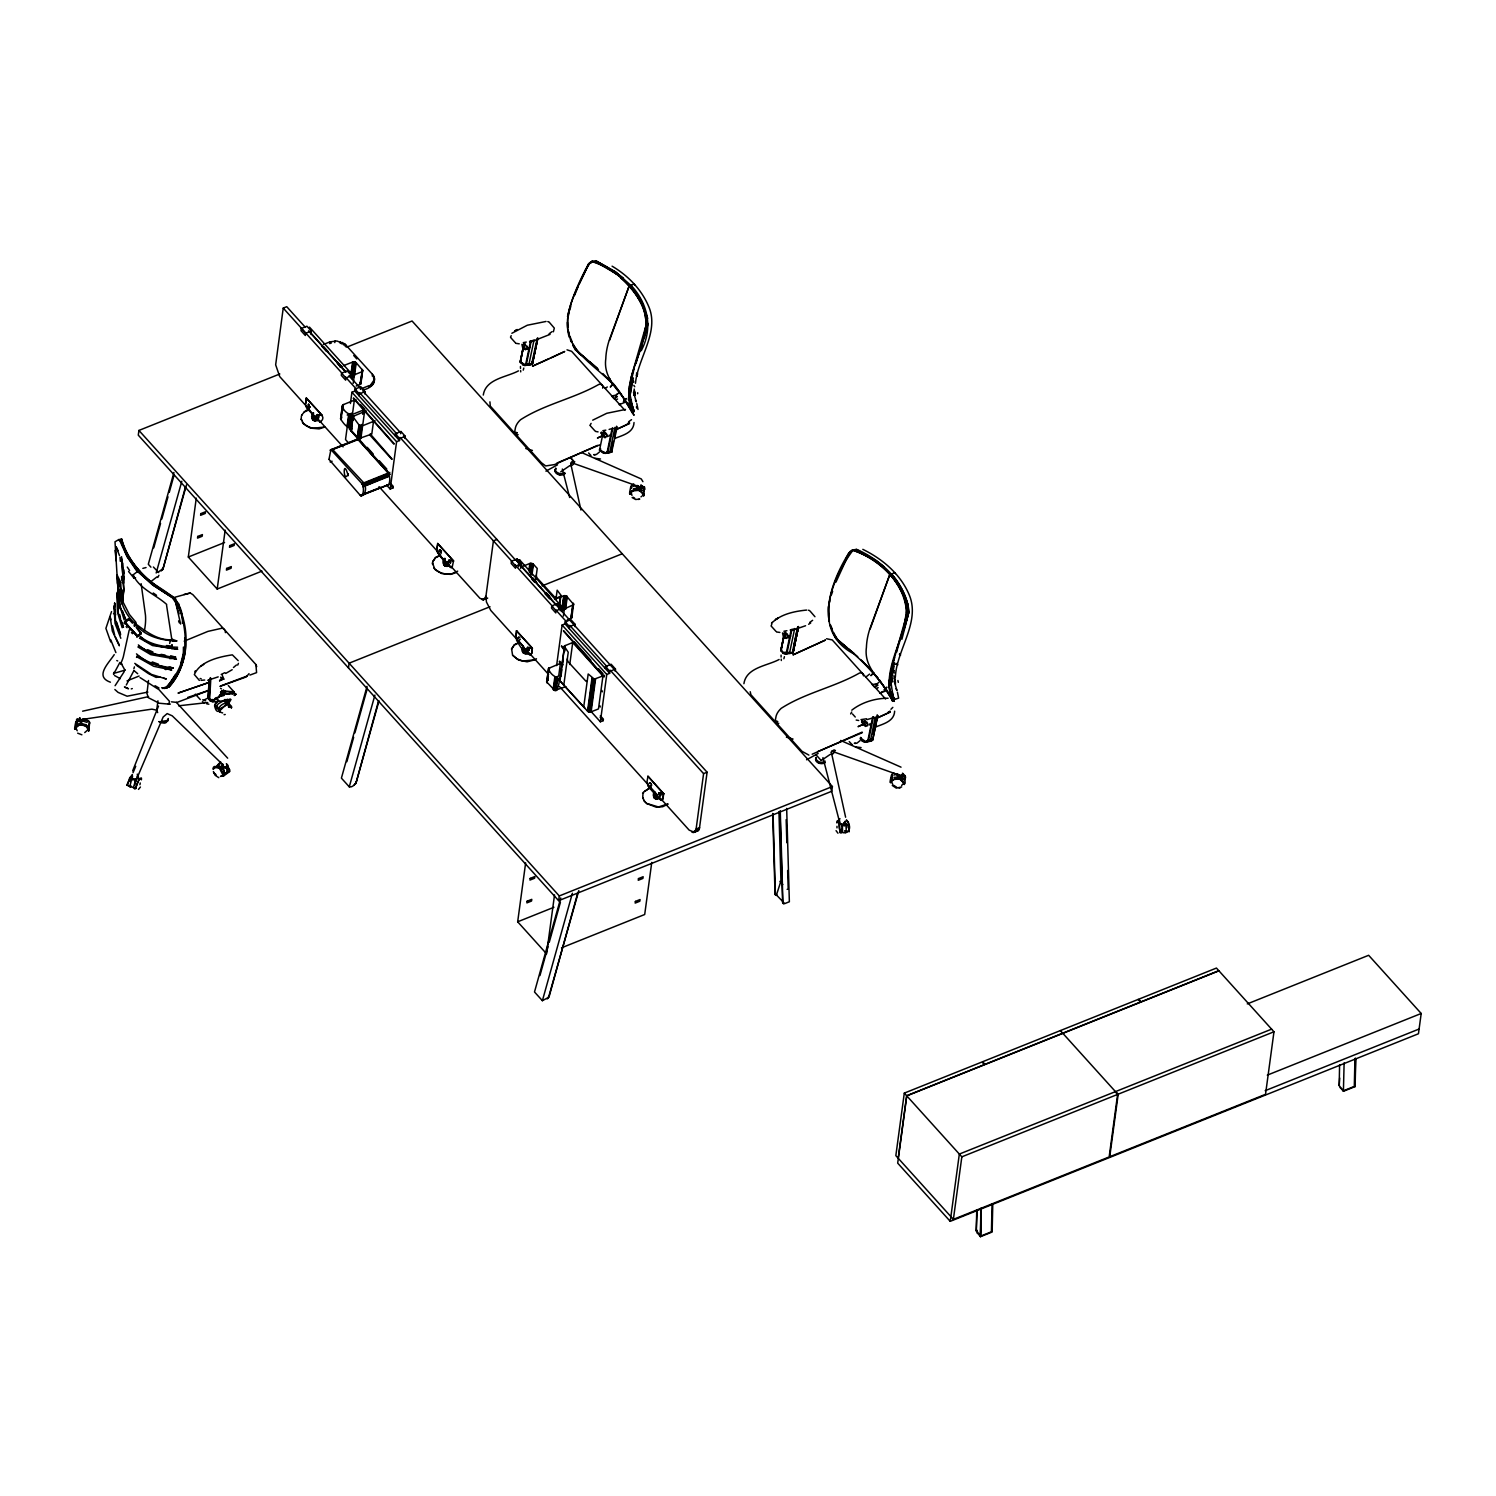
<?xml version="1.0" encoding="UTF-8"?>
<svg xmlns="http://www.w3.org/2000/svg" width="1496" height="1496" viewBox="0 0 1496 1496"><rect width="100%" height="100%" fill="white"/><g stroke="black" fill="none" stroke-linecap="round" stroke-linejoin="round"><path stroke-width="1.5" d="M520.907 361.695L521.206 360.611M638.007 409.474L636.791 403.565M115.211 606.572L114.65 603.094L115.491 620.279L120.578 634.753M171.928 644.626L171.89 648.871L172.115 645.206M792.843 650.928L792.581 651.994M183.428 647.057L183.372 653.565L180.773 663.626M122.092 594.548L122.148 589.892M118.652 594.716L118.689 591.593M637.689 393.747L637.707 392.737M898.311 682.363L897.918 680.512M840.079 830.804L839.424 823.903L837.592 820.556A7.2 1.608 84.8 0 0 837.087 821.398L836.919 822.968L837.928 821.005L841.65 824.651L844.193 824.053L844.567 821.959M130.32 781.884L132.022 778.088M890.457 680.774L890.382 677.707L890.457 680.774L888.811 681.428M123.158 574.296L123.27 569.957M630.545 287.12L630.601 285.138L615.623 271.898L595.857 260.697L591.743 261.501M976.738 1210.152L976.271 1230.553L977.131 1209.984M980.852 1208.413L980.441 1236.706L992.147 1232.012L992.783 1204.112M981.077 1208.805L980.441 1236.706L976.701 1230.684L977.187 1232.947M992.072 1203.906L991.418 1231.806L980.591 1236.145L981.245 1208.244M1355.75 1058.7L1355.114 1086.601L1343.408 1091.295L1339.182 1085.479L1339.593 1064.778M1339.238 1085.778L1339.687 1078.036M1343.408 1091.295L1344.119 1062.871M1354.946 1058.532L1354.291 1086.433L1343.464 1090.771L1340.061 1087.573M1355.432 1058.345L1355.114 1086.601L1355.339 1058.383M128.488 619.12L124.617 621.925L124.561 623.178L128.488 619.12L124.748 621.925L124.71 623.458L126.15 622.411M114.538 607.189L114.65 603.094M386.697 484.891C390.456 486.611 390.437 475.878 388.287 473.073L358.068 439.6L356.534 439.843M89.592 722.998C87.871 738.519 90.545 726.065 83.103 725.41C76.577 721.82 72.743 736.986 75.642 722.662A7.237 5.236 7.3 0 1 76.146 721.222L80.242 718.604M644.103 487.883C643.28 502.301 645.543 492.072 638.343 490.37C631.761 486.499 627.572 501.889 630.62 487.49A6.956 5.012 7.4 0 1 630.882 486.518A7.2 5.18 7.4 0 1 631.78 485.209L633.724 483.919M904.482 775.826C905.417 785.12 906.165 785.4 899.938 779.304C893.299 774.292 887.726 790.58 891.242 776.106A6.956 5.012 7.4 0 1 891.504 775.152A7.2 5.18 7.4 0 1 892.383 773.843L893.785 772.815M906.67 614.632C907.455 584.543 879.872 558.532 852.907 550.304L849.074 552.66C829.588 583.59 812.44 632.453 853.917 653.92C868.11 666.524 881.294 680.699 890.588 697.398C896.366 708.3 888.512 688.702 889.372 685.486M123.682 578.728L123.532 583.384L123.682 579.588M208.692 697.678L204.279 699.885M520.421 362.088L522.833 349.466M797.555 627.329L792.226 653.041L785.213 654.201L780.8 651.078L783.941 635.819M169.646 643.448L170.619 639.802L172.077 639.222L176.752 640.924L172.414 640.849M119.343 540.654L119.381 539.607M88.975 726.402L89.124 723.035M221.819 680.287L222.306 677.09M221.221 708.206L227.673 704.354L231.469 706.299A7.237 4.189 -38.9 0 1 231.525 707.683C225.746 695.135 218.416 722.418 214.583 705.888A6.956 4.039 -38.8 0 1 215.592 703.288L217.855 700.745M630.171 394.72L633.369 377.946M890.793 683.354L893.991 666.562M223.502 776.069L219.501 768.233L215.536 766.663L213.236 769.075L213.311 767.523A7.2 4.208 53.8 0 1 214.508 766.457L220.193 768.476L223.465 774.442A7.237 4.226 53.7 0 1 223.502 776.069L229.692 771.525L226.644 764.606M628.75 395.337C628.451 364.183 656.707 333.458 641.26 303.183C631.424 283.66 612.874 268.214 592.285 261.669L588.47 264.044C579.588 280.668 571.453 298.134 567.508 316.647M633.481 382.303L633.537 380.9M889.372 683.971L892.121 666.057L906.221 616.464M353.243 398.235L393.822 444.013M520.963 565.862L521.356 567.227M559.298 661.419L559.71 662.803M902.799 595.128L902.911 593.071M208.038 698.464L209.141 679.988M209.085 699.567L210.338 677.613M209.59 700.221L210.843 678.23M208.15 697.641L209.178 680.138M208.505 698.987L209.664 679.24M158.931 575.287L157.791 577.475M184.102 647.974C183.541 663.177 175.462 678.305 164.803 688.497L161.662 687.73M590.004 425.313L591.107 423.387M631.162 492.521L631.966 495.4M850.626 713.929L851.729 712.021M238.444 663.364L237.714 665.103M510.491 337.217L511.202 335.665M771.113 625.852L771.805 624.3M306.418 398.011L305.521 404.331L306.418 398.011L322.182 415.458C325.081 420.75 318.237 422.377 319.639 421.947M308.55 404.201L309.261 407.398L308.457 406.819M308.4 406.239L307.933 404.855M308.681 404.201L309.504 407.604M310.102 406.949L309.223 407.567L309.934 406.819M318.611 417.665C318.798 420.376 317.04 412.354 317.133 415.477M329.026 459.122L330.915 449.623L361.957 483.619C364.164 486.705 364.033 495.326 360.76 495.812L388.231 484.667M436.888 548.621L437.767 543.478L437.094 548.546M439.6 549.911C437.973 552.435 441.9 548.808 439.487 549.874M440.46 550.154L441.17 552.847M450.184 563.225L450.483 562.477M496.934 539.458L493.418 540.86L485.92 596.306L486.443 602.028L490.8 610.462L523.6 646.777M515.933 638.455L516.587 630.77L515.896 635.837M527.303 648.011L532.352 648.217L516.587 630.77M529.285 649.545L527.546 647.544M647.076 781.398L647.955 776.237L663.513 793.778L662.335 800.061M651.601 785.381L650.76 785.811L651.658 784.745M647.955 776.237L663.719 793.703L659.212 792.693L658.764 794.226L658.67 793.273L663.719 793.703L662.915 799.257M660.652 795.012C659.904 797.649 661.513 793.721 659.83 793.104M836.975 826.316L836.975 827.868M222.119 765.391L221.857 767.411L224.232 770.926M228.589 707.122L228.364 705.458M848.98 827.905L848.999 826.708M355.917 399.544L342.939 404.799L341.032 419.665L341.724 417.216A2.599 1.795 7.7 0 0 341.032 419.665C348.549 431.147 353.093 429.464 352.383 414.429L364.837 409.437L360.386 404.481M342.939 404.799C341.032 408.651 347.97 415.308 352.383 414.429M343.538 365.641L353.224 361.845L356.216 362.743L362.687 370.354L359.844 384.566L360.536 382.116A2.599 1.795 7.7 0 1 359.844 384.566L356.198 386.024M561.972 662.728L548.639 668.357L546.657 681.933L554.792 690.423L565.825 686.645M548.415 668.787C553.445 681.372 563.786 673.35 556.736 690.292A2.599 1.795 7.7 0 1 553.146 689.544L554.848 676.865M906.501 612.93C905.51 583.59 879.293 559.149 852.907 550.304C838.471 569.677 825.792 596.062 829.046 621.195M121.905 664.018L120.671 664.149L121.344 662.167A40.486 22.608 -42.1 0 0 123.364 656.632L129.198 630.096L130.451 629.124L137.314 635.987L141.297 633.35M226.625 768.607L227.336 772.422L224.905 774.143M846.605 820.369C857.526 834.057 834.413 839.331 839.836 820.986M75.997 725.897L77.175 722.849M222.119 764.998C221.857 770.103 231.618 766.663 226.307 763.802M351.71 378.675L351.336 377.385M390.063 474.251L349.54 428.529M128.581 620.111L128.693 619.045L124.692 621.981L124.224 623.776M643.804 335.141C651.658 313.412 636.38 291.87 620.859 278.032M904.426 623.757L906.819 609.994L908.446 609.994L907.96 612.07L907.661 609.19L908.446 609.994M892.289 777.378L892.383 779.248M148.497 680.493L146.945 693.359L148.328 697.678L159.174 703.214L168.861 704.13L169.478 701.306L157.641 688.179M224.082 700.521L218.547 703.625A6.695 3.89 -38.8 0 0 216.658 706.58L217.126 708.861L219.463 709.702M120.559 597.559L121.269 592.042L119.643 591.762M75.267 729.188C75.959 723.185 85.833 723.84 88.339 728.477A7.069 5.124 7.3 0 1 88.825 729.936A6.956 5.03 7.4 0 1 88.844 730.983M80.354 719.913L79.55 719.501C76.277 718.641 74.632 727.43 76.932 722.531M88.395 730.927L88.638 728.047A6.676 4.825 7.5 0 0 88.545 727.58M118.595 586.937L120.727 582.355L121.026 588.957L119.605 589.686M630.246 494.054L630.583 491.642M643.355 495.793L643.617 492.913M643.953 491.249L644.196 489.286M890.868 782.689L891.111 780.725M892.308 774.629L891.448 778.126L891.71 777.228A6.695 4.806 7.4 0 1 892.532 776.013M903.977 784.428L904.239 782.483M904.818 777.92L904.575 779.865L904.313 777.995M157.94 700.82L156.706 710.189L151.881 709.141L82.056 719.464L83.87 718.791M571.36 341.443C583.721 364.426 611.901 375.964 624.58 399.937C650.536 442.741 615.697 382.565 611.471 382.247M279.827 373.981L138.922 430.437L138.287 435.168L558.644 900.686L831.776 791.272L832.412 786.541L412.055 321.004L347.016 347.053M262.006 571.098L217.201 589.05L188.309 557.036L196.275 498.131M217.201 589.05L225.167 530.145M305.427 327.381L286.746 306.699L283.23 308.101L275.657 364.818L279.715 376.581L308.737 408.819M301.294 328.484L300.995 330.672L305.315 335.478L305.614 333.271L301.294 328.484L306.923 326.221L311.262 331.009L311 332.954M301.949 414.86C300.247 417.758 305.053 408.782 309.298 409.474M301.687 420.582L301.257 419.03L303.501 423.836L310.364 428.08L319.078 428.903L324.8 427.033L312.533 428.305L306.549 425.967L302.416 422.414M304.137 411.98L309.242 409.811M317.994 419.721C314.571 423.518 308.98 417.421 313.094 413.364M312.571 419.497L313.281 413.083M312.795 419.796L313.543 412.821M313.094 420.077L312.963 413.663M313.431 420.301L313.711 415.514M313.805 420.507L314.048 415.738M314.235 420.675L314.422 415.944M314.684 420.787L315.301 416.225M315.132 420.862L315.75 416.299M315.6 420.881L316.217 416.318M362.574 389.839C369.849 389.502 378.563 381.256 372.485 374.355L345.071 344.174L336.881 340.995L329.887 341.892L329.662 343.594L331.271 343.07M334.805 342.603L335.029 340.92M340.265 343.426L340.49 341.743M341.948 344.08L342.173 342.397M343.482 344.903L343.706 343.201M344.847 345.875L345.071 344.174M341.593 373.14L341.294 375.346L345.632 380.134L345.931 377.946L341.593 373.14L347.24 370.877L351.56 375.683L351.298 377.628L354.122 376.581L309.466 327.119M345.987 346.96L346.212 345.258M340.602 418.749L342.36 405.603M340.733 419.217L342.565 405.173M342.584 410.876L343.444 404.537M356.216 362.743L354.496 375.421A2.599 1.795 7.7 0 0 350.906 374.673L352.626 362.013M350.906 374.673L353.224 361.845M351.504 374.505L353.898 361.789M354.496 375.421L352.85 374.542L354.571 361.864M353.486 374.729L355.207 362.069M348.792 413.681L347.072 426.36A2.599 1.795 7.7 0 0 350.662 427.108M354.047 375.029L355.768 362.369M347.652 423.798L345.52 439.581L348.605 442.984M350.401 403.527L351.915 392.251L354.833 391.092L355.019 389.091L360.667 386.828L365.005 391.634L364.706 393.841M353.206 383.35L354.122 376.581M347.521 426.753L349.241 414.074M348.082 427.052L349.802 414.373M348.718 427.239L350.438 414.56M349.391 427.314L351.111 414.635M350.064 427.276L351.766 414.598M354.346 400.161L352.645 412.84L347.184 415.028M373.514 421.386L371.793 434.046L358.947 438.571L351.261 430.998L352.794 416.505L366.146 410.858M353.168 416.131L351.261 430.998A2.599 1.795 7.7 0 1 351.953 428.529L350.962 430.549M353.093 420.077L353.673 415.851M360.349 384.304L362.256 369.437M348.194 475.691C342.565 455.476 343.257 485.733 348.213 473.708M359.096 395.842L359.358 393.897L355.019 389.091M360.723 383.93L362.556 369.886M360.368 389.035L360.667 386.828M360.929 383.5L362.687 370.354M352.794 416.505L359.021 425.014L357.301 437.692A2.599 1.795 7.7 0 0 360.891 438.421L362.612 425.743L375.066 420.75M357.75 438.066L359.021 425.014M358.311 438.365L359.451 425.388M358.947 438.571L360.031 425.687M359.62 438.646L361.34 425.967L362.612 425.743M362.705 414.28L363.285 410.054M360.293 438.59L361.995 425.911M364.575 411.494L362.855 424.153L359.227 425.612M369.082 387.24L374.486 379.386M370.522 386.529L370.746 384.846M372.261 376.057L372.485 374.355M371.775 385.669L371.999 383.986M373.402 375.552L374.056 382.34M372.785 384.659L373.009 382.976M373.813 378.488L374.037 376.805M373.551 383.556L373.776 381.854M374.187 379.778L374.411 378.095M329.045 459.44L360.349 495.457C365.491 497.925 367.605 483.47 363.061 486.481M348.475 667.927L349.11 663.196L489.996 606.74M395.075 435.71L395.337 433.765L400.965 431.502L405.304 436.308L405.005 438.496M390.138 482.984L393.224 486.387L393.018 487.902L390.194 489.042L396.59 441.713L351.915 392.251M396.59 441.713L399.488 440.553L399.675 438.571L395.337 433.765M400.666 433.709L400.965 431.502M432.606 564.516L432.512 562.964L434.869 569.322L441.731 573.548L450.427 574.37L457.701 571.135M440.647 554.96L435.504 557.447L432.718 561.785L435.448 557.784L440.609 555.297M433.784 567.9C438.048 573.847 449.754 575.866 456.168 572.519M449.492 564.89C446.519 569.303 440.011 562.945 444.462 558.831M443.77 564.665L444.649 558.55M444.162 565.282L444.91 558.307M444.443 565.544L444.331 559.13M444.798 565.787L445.06 560.981M445.172 565.993L445.415 561.224M445.602 566.161L445.789 561.43M446.032 566.273L446.219 561.598M446.5 566.348L448.033 561.767L447.416 566.33M446.949 566.367L447.566 561.804M437.767 543.478L453.531 560.944L452.166 567.302M511.464 561.243L511.165 563.431L515.503 568.237L515.802 566.03L511.464 561.243L517.092 558.98L521.431 563.786L521.543 565.881M521.337 565.712L516.831 560.925L517.092 558.98M518.719 566.647L519.636 559.878L516.737 561.056M520.739 568.405L520.926 567.059L529.827 563.487L532.987 563.842L537.232 568.443L535.755 579.438M519.467 642.233L514.325 644.739L511.539 649.077L514.269 645.075L519.43 642.569M512.586 655.192L516.737 658.726L522.721 661.064L534.97 659.792L527.078 661.812L518.532 660.054L512.586 655.192L511.576 648.722M528.948 570.07L529.827 563.487M529.247 572.108L530.444 563.319M529.921 572.052L531.099 563.263M530.295 574.333L531.772 563.337M530.93 574.52L532.408 563.543M531.791 572.631L532.987 563.842M531.94 575.212L533.418 564.216M528.182 652.48C525.04 656.108 519.43 650.723 523.095 646.74M522.59 651.957L523.282 646.122M522.759 652.256L523.114 647.057M522.983 652.555L523.376 647.693M523.263 652.836L523.6 647.992M523.6 653.079L523.88 648.273M523.993 653.285L524.217 648.516M524.404 653.434L524.61 648.722M524.853 653.565L525.021 648.871M525.32 653.621L525.47 649.002M525.769 653.64L526.386 649.077M526.218 653.621L526.835 649.058M526.667 653.528L527.284 648.965M527.415 647.469L532.352 648.217L531.66 653.285L532.352 648.217L516.4 630.845M551.781 605.917L551.482 608.105L555.801 612.911L556.101 610.705L551.781 605.917L557.41 603.655L561.748 608.442L561.486 610.387L557.148 605.6L557.41 603.655M555.988 598.961L557.167 590.172L561.374 595.782L554.586 599.129M546.788 682.419L548.639 668.357M549.013 668.001L547.087 682.849A2.599 1.795 7.7 0 1 547.798 680.4L548.359 676.173M548.939 671.947L549.518 667.721M559.093 605.637L560.289 596.848M559.598 605.356L560.794 596.567M554.53 894.907L546.582 953.812L517.672 921.798L525.638 862.893M567.302 596.511L565.582 609.19A2.599 1.795 7.7 0 0 561.991 608.442L563.712 595.763L566.292 595.819L573.735 604.59L563.543 609.302M561.991 608.442L564.31 595.595M562.59 608.274L564.964 595.558M565.582 609.19L563.936 608.311L565.638 595.632M556.606 665.589L562.103 625.029L565.002 623.851L565.207 621.869L570.836 619.606L575.175 624.393L574.875 626.6M563.394 616.109L564.291 609.34L519.636 559.878M553.595 689.937L555.297 677.258M564.572 608.498L566.292 595.819M554.156 690.236L555.858 677.557M565.133 608.797L566.853 596.119M554.792 690.423L556.493 677.744M555.465 690.498L557.185 677.819M556.119 690.46L557.84 677.782M560.42 663.345L558.7 676.024L555.072 677.482M569.752 664.486L572.725 642.513L602.944 675.968L598.475 708.936L590.527 712.04L587.535 711.142L559.672 680.53L564.628 645.823L574.277 641.896L590.901 660.297M585.03 708.375L559.971 680.979L564.628 645.823M560.981 676.323L561.86 669.722M562.459 665.327L563.356 658.745M564.235 652.144L565.133 645.561M569.265 628.601L569.546 626.656L565.207 621.869M572.631 605.656L570.93 618.334L567.283 619.793M571.435 618.054L571.622 615.885A2.599 1.795 7.7 0 1 570.93 618.334L573.342 603.206M571.809 617.698L573.641 603.636M563.786 685.187L568.237 652.237L564.254 646.197M583.721 706.916L588.19 673.967L594.323 679.128L604.496 675.351M558.644 900.686L559.28 895.954L138.922 430.437M591.986 678.174L587.535 711.142A2.599 1.795 7.7 0 0 591.126 711.872L595.576 678.922M587.984 711.516L592.435 678.567M588.545 711.816L592.996 678.866M589.181 712.021L593.631 679.053M589.854 712.096L594.323 679.128M590.527 712.04L594.978 679.091M605.244 668.469L605.506 666.524L611.153 664.261L615.492 669.067L615.193 671.274M600.326 715.743L603.393 719.146L603.187 720.679L600.364 721.801L606.759 674.49L562.103 625.029M609.583 673.275L609.844 671.33L605.506 666.524M643.486 793.104C637.726 794.993 662.765 779.996 644.458 791.421M643.224 798.827C640.942 794.357 646.983 805.259 643.953 800.659M667.833 804.25L662.672 806.737L656.239 807.204L646.422 803.389L658.483 806.961L667.889 803.913M659.343 798.228C655.529 801.426 650.984 795.591 654.631 791.608M654.107 797.742L654.519 791.908M654.332 798.041L654.724 793.179M654.631 798.303L654.949 793.478M654.968 798.546L655.248 793.74M655.36 798.752L655.585 793.983M655.772 798.92L656.389 794.357M656.22 799.032L656.838 794.47M656.669 799.107L657.286 794.544M651.751 862.388L644.701 914.505L561.505 947.828M659.493 797.256L689.17 830.13L694.368 832.281L696.108 829.065L703.588 773.638L610.181 670.189M692.835 832.524L697.884 830.878L699.38 828.765L707.103 772.216L559.205 608.423M898.198 1158.259L906.651 1095.727L984.405 1064.591L982.03 1061.973L904.295 1093.109L895.842 1155.641L953.382 1219.371L1109.153 1156.95L1117.606 1094.418L1115.249 1091.8M1247.271 1003.91L1368.653 955.29L1421.2 1013.484L1418.451 1033.755L950.24 1221.334L959.329 1154.071L1271.619 1029.155M953.382 1219.371L961.835 1156.838L904.295 1093.109M1115.829 1091.575L1118.204 1094.193L1109.733 1156.726L1265.523 1094.324L1273.975 1031.773L1216.435 968.062L1138.699 999.216L1141.055 1001.834L1218.81 970.68M136.716 636.772L141.279 632.995L137.538 628.769M134.135 625.964L134.547 623.084C121.045 610.742 118.203 592.061 117.006 574.763L120.727 582.355M249.028 673.668L246.26 676.94L219.931 686.402M841.818 830.916L841.369 832.954L840.341 832.692M897.32 773.993A2.973 2.038 7.9 0 0 897.058 774.404C896.085 778.294 904.706 777.995 902.312 774.199M141.148 634.024L136.155 627.217M750.225 691.732L750.899 694.724L802.006 751.329L808.906 755.106M895.356 676.959C896.702 649.731 920.302 622.598 909.512 595.576C900.966 574.539 882.827 559.149 862.818 549.35M135.818 788.504C135.968 785.624 140.381 774.629 141.372 779.809A6.956 1.552 -69.9 0 0 141.447 778.911A7.2 1.608 -69.9 0 0 141.353 777.939L138.978 779.528L136.136 786.84A7.069 1.571 -70 0 0 135.818 788.504L127.16 785.325A7.237 1.608 -70 0 1 127.478 783.661L132.097 774.891M907.548 611.621L909.007 611.602C907.53 597.577 900.368 583.982 891.429 573.735M223.858 775.134L224.063 773.9M872.262 738.893L867.119 740.726M127.16 785.325L129.778 777.64L132.433 774.984M229.262 707.421L228.383 704.223M301.407 415.963L301.201 419.366M394.196 443.788L353.692 398.123M432.475 563.3L432.774 561.449M443.658 564.011L444.966 562.477M561.898 611.415L561.542 610.181M642.943 794.208L642.738 797.611M648.142 323.454L644.178 338.62M642.682 494.952L642.682 492.745M908.764 612.07L904.8 627.235M168.337 718.491L167.87 719.894M816.012 757.406C815.376 761.969 822.258 763.577 825.287 761.184M234.479 692.704L232.217 694.032M121.961 603.991L123.813 589.087L121.569 556.718M212.021 700.876L212.974 700.801L210.151 700.895L208.131 697.417M224.007 695.472L221.427 696.182L221.221 693.789L220.585 695.696M629.779 493.998L630.265 492.558A7.2 5.18 7.5 0 1 631.798 491.006L639.26 490.277L643.729 494.353A7.237 5.199 7.3 0 1 643.822 495.868M778.949 811.636L780.949 880.994L776.312 895.45L775.04 894.234L772.703 813.469M890.4 782.614L890.887 781.192A7.2 5.18 7.5 0 1 892.42 779.622L899.863 778.892L904.351 782.988A7.237 5.199 7.3 0 1 904.444 784.484M537.176 338.32L531.604 364.426L524.591 365.585L520.178 362.443L522.946 349.017M532.239 364.257L537.7 338.956M781.062 649.881L783.998 635.594L786.111 637.857L788.037 637.782L787.625 634.51A5.311 2.431 68.2 0 0 787.177 633.874L787.064 633.724M792.861 652.892L798.322 627.572M520.253 361.583L523.301 346.829M534.072 339.91L528.817 364.837M532.707 362.668L537.55 339.499M606.983 453.045L612.107 428.305M607.675 452.914L612.818 428.08M780.875 650.218L783.923 635.463M794.694 628.526L789.439 653.453M793.74 646.515L797.798 626.936M793.329 651.302L798.172 628.114M867.605 741.661L872.729 716.939M868.297 741.53L873.421 716.715M124.486 623.159L128.675 619.082L132.489 623.215M522.964 349.671L520.477 360.817M525.47 365.398L530.575 341.013M526.162 365.342L531.267 340.789M532.426 363.79L537.831 337.89M612.014 451.287L611.64 452.222L617.175 427.014M781.286 649.301L784.054 636.099M786.092 654.014L791.197 629.629M786.784 653.958L791.889 629.423M793.254 651.938L798.453 626.506M793.142 652.462L798.509 626.637M877.722 715.518L872.561 740.427M872.692 739.94L877.797 715.649M448.725 561.131L450.67 562.608M485.92 596.306L483.47 599.765L479.917 598.288L450.876 566.236M518.345 637.352C517.205 638.25 520.234 636.716 519.767 637.764M528.387 653.846C504.582 619.232 525.133 661.849 531.66 653.285M609.714 452.559L614.893 427.407M611.359 451.231L613.416 441.339M614.314 437.038L616.576 426.21M649.713 782.838L649.675 783.455M870.335 741.193L875.029 718.323M873.122 734.293L877.198 714.845M210.225 700.39L208.299 698.258L208.711 696.257L207.963 698.277L208.355 696.949M525.545 349.821L524.03 345.389L521.917 344.379L522.646 347.652L524.198 349.391L525.788 348.774M786.167 638.455L784.652 634.024L782.539 632.995L783.268 636.286L784.82 638.007L786.41 637.39M216.658 706.58L216.434 707.552L215.162 704.934L218.042 700.951M634.005 369.045L628.694 391.933L629.666 406.65M894.608 657.679C890.214 671.704 886.455 687.169 892.645 701.306C880.789 672.882 902.369 643.785 906.146 615.866M122.167 602.869L123.869 590.976L121.681 558.793M790.318 637.053L790.58 635.912M601.055 433.447L601.336 432.288L603.617 433.522L605.057 437.823L602.047 435.617L601.299 432.4M636.436 485.789C635.557 490.557 645.599 488.313 640.886 484.966M861.677 722.082L861.958 720.922L864.239 722.157L865.679 726.439L862.668 724.232L861.92 721.016M349.129 428.66L366.426 448.744M602.308 691.807L601.916 690.498M600.251 707.01L599.896 705.757M523.806 368.053L523.245 370.148M784.428 656.688L783.867 658.764M132.396 778.444C132.246 781.38 139.539 779.379 137.034 776.555M632.284 379.554L630.078 394.963L633.65 411.793L632.64 410.185M892.906 668.188C885.239 670.04 899.732 722.718 891.971 691.507M207.963 698.277L208.617 696.033M569.191 312.234L567.695 318.592L567.863 327.83M829.812 600.868L828.317 607.226L829.382 621.495M137.052 637.053L141.279 633.032M113.49 674.023L113.883 672.396L113.696 674.303M489.921 401.844L490.277 406.089L541.384 462.713L545.703 465.948L554.53 464.583L597.465 445.397M80.597 720.455L78.783 721.203L78.708 719.539M483.283 395.056C485.733 378.712 506.564 377.31 518.457 370.877M743.905 683.691C746.354 667.347 767.186 665.944 779.079 659.512M121.438 540L121.681 539.065C128.675 564.796 149.974 583.664 172.47 596.306C191.151 621.476 191.151 662.952 168.954 687.057L164.429 687.524M634.024 422.526C633.593 432.98 622.299 435.336 614.519 438.571M894.645 711.161C894.215 721.614 882.921 723.952 875.141 727.206M134.864 626.151L136.043 622.486L129.404 614.463L123.214 602.346L119.437 583.141M569.752 310.177L570.836 306.082M893.654 666.206L894.589 662.672M220.361 694.817L218.996 695.958M645.524 327.231L631.088 377.497L628.376 399.582M635.463 383.294C637.838 358.086 659.493 332.224 648.89 306.942C641.709 289.626 628.114 275.638 612.088 266.176M906.539 620.578L909.007 611.602L901.882 639.297M641.26 350.662C653.415 327.923 647.768 303.052 630.807 285.1M173.929 472.493L148.31 564.273L150.928 567.171M153.751 547.873L160.558 523.45M161.811 519L168.001 496.803M169.254 492.371L174.209 474.606M156.182 572.987L181.82 481.226M185.504 486.836L162.933 569.135L186.439 484.985M367.044 686.346L341.406 778.126L349.279 786.84C353.654 787.962 357.264 780.482 354.272 784.839M346.848 761.726L353.673 737.304M354.907 732.853L367.305 688.459M349.279 786.84L374.916 695.079M378.6 700.689L356.029 782.988L378.937 701.044M560.757 897.955L534.502 991.979L542.394 1000.693L548.995 997.103L577.867 892.458M539.944 975.579L548.004 946.706M549.256 942.274L560.42 902.294M542.394 1000.693L572.388 893.262M578.821 890.606L548.808 996.486M133.855 668.843L134.434 666.879M599.859 450.053L600.214 448.819M781.398 649.47L783.006 652.929M860.836 737.435L862.014 740.445L864.763 741.792M219.351 710.02L219.632 709.048M532.146 363.977L532.52 362.724M611.939 451.792L603.58 453.325L599.503 450.165L602.72 434.756L604.889 437.187L607.301 435.934L603.486 431.633M792.768 652.611L793.142 651.358M903.64 630.714L904.781 626.768M636.043 363.547C640.849 343.257 653.677 321.322 640.251 301.463C630.358 282.52 612.163 267.784 592.042 261.183L589.312 262.997L579.102 284.128M896.665 652.163C901.471 631.892 914.299 609.957 900.873 590.097C890.962 571.154 872.785 556.419 852.664 549.817L849.934 551.631L835.927 582.168M134.733 785.082L135.033 784.054M846.736 831.477L845.726 832.711L844.866 830.897M599.877 448.95L599.503 450.165L600.177 448.987M865.062 742.053L862.164 741.193L860.499 737.584M841.78 823.81L842.248 827.924M310.775 333.084L311.187 334.468M392.12 459.066L370.204 433.877M563.412 630.994L603.991 676.79M561.355 646.197L564.834 650.984M604.347 676.622L563.824 630.863M139.913 784.727L140.269 782.988M234.18 692.891L232.609 693.19L233.825 693.303M846.867 827.737L847.091 824.539L844.324 822.669M215.181 767.28L217.388 765.298M130.994 781.884L129.946 785.998L127.347 785.045M609.545 340.359L629.274 285.661L609.115 340.527A91.836 51.294 -42.1 0 0 605.805 358.629C602.57 381.648 624.468 393.28 632.471 412.522L630.358 408.595M870.167 628.975L889.896 574.296L869.737 629.162A91.836 51.294 -42.1 0 0 866.427 647.244C863.192 670.264 885.09 681.914 893.093 701.138L890.98 697.23M600.513 448.557L600.644 450.053M891.205 780.276L892.196 778.612M224.456 692.648L225.036 691.32L233.152 691.937M831.458 594.716L832.636 591.369M111.546 611.584L105.898 628.357L110.723 641.952M137.445 572.07L127.01 556.512L119.194 539.327L115.005 541.814L117.286 578.746M524.049 343.725L528.088 348.044L527.303 348.849M843.52 823.249L845.24 824.689L844.773 822.95M219.875 710.32L219.407 711.89L222.68 712.938M132.677 770.814L158.501 706.075M574.539 295.423L578.354 286.017M332.28 449.155L364.295 483.376M448.538 560.327L453.531 560.944L437.58 543.553M450.558 562.945L449.081 562.159M518.962 637.165L518.121 638.063M519.28 640.045L520.29 639.278M658.707 793.086L663.719 793.703M531.959 363.378L531.903 361.845M133.013 772.759L135.706 766.345M120.727 539.589L121.101 538.728C128.88 566.086 151.489 585.497 175.593 598.774C188.159 627.03 190.946 662.635 168.954 687.057M79.849 717.631L79.494 720.193L83.57 721.035A2.973 2.057 7.5 0 0 84.767 719.969L84.674 718.641M118.315 591.818L119.194 589.835M135.986 779.584L133.406 787.251L136.005 788.205M588.47 264.044C578.933 286.764 561.729 311.505 569.228 337.18M238.163 660.652L232.366 654.855C219.071 656.8 199.94 661.307 194.349 674.546L199.342 680.4M134.883 778.949L132.19 778.556L132.546 775.994M136.51 657.417L137.501 655.398L149.282 663.158L165.402 667.328M166.692 604.459C156.07 594.754 139.035 588.676 133.125 574.819L137.688 571.416L152.723 584.992L172.302 597.652L175.668 602.514L180.623 624.075M570.687 463.461C571.771 470.062 577.419 456.804 570.687 463.461L580.953 510.043M831.309 752.095C832.468 758.678 838.022 745.326 831.309 752.095L845.614 817.227M555.708 468.098C553.67 472.848 561.58 475.261 564.684 472.549M546.695 681.465L547.798 680.4M642.382 344.716L641.466 346.548L641.111 345.09L641.803 346.848M115.678 614.912L113.883 605.955L115.061 623.477L120.821 638.268M845.913 558.962L849.074 552.66M219.594 763.802L220.398 762.623M220.679 696.033L221.408 693.396L224.456 691.433L234.311 691.657L233.133 693.957M815.975 757.836C813.861 762.623 821.641 765.148 824.969 762.717M126.3 685L133.705 671.012M114.07 673.312L119.904 662.429M615.417 396.346L616.072 395.15L611.602 395.973L614.127 398.778L617.324 396.552L615.417 396.346L617.474 393.729M876.039 684.981L876.675 683.784L872.224 684.607L874.749 687.393L877.946 685.168L876.039 684.981L878.863 682.213M599.541 451.942L596.38 454.504L593.669 454.672L595.053 454.859M860.163 740.557L857.002 743.119L854.291 743.288L855.675 743.475M195.303 670.863L194.779 671.835M532.744 363.098L532.09 364.239L522.497 364.874M793.366 651.714L792.712 652.873L783.119 653.509M860.125 738.8L860.798 737.621M121.064 540.15L121.681 539.065C123.775 551.164 131.199 561.785 139.128 570.911C154.743 590.845 184.363 592.266 182.418 623.234M846.362 831.383L845.165 830.841M140.437 787.027L138.474 789.402M547.648 998.524L548.677 996.747M903.304 783.586L901.602 785.494M124.262 671.554L115.08 685.71M114.238 654.631C108.778 663.102 94.211 676.566 110.405 682.195M585.291 270.327L589.648 263.558L592.285 261.669L596.119 261.95L616.801 274.236M175.556 674.341L166.954 687.599L162.559 688.459M220.585 692.48L223.502 690.647M75.604 727.243L75.305 727.692A7.069 5.124 7.3 0 0 74.8 729.132M771.525 623.29C780.388 614.183 794.376 611.266 806.662 610.069M771.805 622.86L772.086 622.411M553.37 331.794L554.324 328.11L549.406 322.407M441.283 552.884L439.581 551.201M529.378 650.236L527.602 648.666M649.769 782.67L651.284 784.054M161.175 570.986L162.466 569.041L157.753 572.37M892.832 707.365L890.943 709.272M136.865 778.088L138.268 776.985A6.676 1.496 -69.8 0 1 138.492 777.209M131.255 786.073L130.096 787.27L129.498 785.998M872.635 739.922L864.202 741.941M220.567 692.517C225.26 686.907 225.148 695.584 220.604 694.555M130.75 778.182L132.34 777.06M555.876 468.566C552.08 473.578 561.785 477.243 565.02 473.559M631.462 491.642L633.219 489.959M632.284 485.302L630.62 487.49M839.985 818.705L839.63 819.116A3.179 2.786 23.5 0 0 839.219 820.668L822.95 757.63M134.603 783.68L136.286 780.931L135.668 778.668M215.424 767.429L217.612 766.251M590.64 262.978L592.079 261.37M851.261 551.613L852.701 549.986M517.149 432.924L515.84 434.401L517.167 434.794A2.225 1.234 -42.1 0 0 518.14 434.7M640.344 486.948L638.231 486.873M777.77 721.558L776.443 723.035L777.789 723.428A2.225 1.234 -42.1 0 0 778.762 723.335M613.117 383.967L610.293 387.053L612.799 384.322M873.739 672.583L870.915 675.668L873.421 672.938M625.945 398.871L623.421 401.601L626.282 398.553M886.567 687.487L884.043 690.217L886.904 687.169M643.635 487.995L644.589 487.06M560.177 678.791L559.672 680.53M654.463 795.629L653.958 797.424M904.257 776.63L905.211 775.695M76.483 719.613L77.437 718.678M236.443 664.991L233.451 667.534M226.083 766.663L223.933 766.794M166.767 687.954L172.302 682.681M156.93 576.895L151.62 581.046M222.885 694.256L224.063 693.134M226.326 772.553L224.998 773.32M171.685 658.427L169.759 658.633M852.365 550.135L856.479 549.312C880.994 559.897 902.574 580.149 908.315 607.002M851.785 710.17C861.883 702.222 875.347 698.221 888.1 698.239M511.856 333.271L527.303 325.23L546.04 321.453M869.569 674.098L865.866 677.052M135.594 788.392L134.528 788.953L134.266 787.532M552.005 331.682L549.107 333.776M812.627 620.316L809.729 622.392M216.228 767.822L217.874 767.074M631.518 419.665L628.619 421.76M564.815 473.447L559.41 474.681L555.166 471.427A5.311 3.665 8.6 0 1 555.558 469.276M629.816 400.704L630.826 399.881M640.98 496.859L641.99 496.074M363.453 495.157L360.349 495.457L388.119 485.059M527.508 647.338L532.352 648.217M894.215 670.619L891.897 670.32M882.659 691.507L879.779 693.284L885.595 690.965M213.236 769.075L215.087 767.71M223.147 775.826L225.054 773.993L223.521 769.318M229.337 771.3L227.486 772.647L227.448 771.132M605.244 388.436L607.283 386.959M592.697 420.17L606.778 413.289L625.496 409.455M313.244 417.178L312.327 418.861M534.97 659.792L536.466 658.764M571.379 462.189L574.819 461.778M832 750.805L835.441 750.412M223.671 693.77L220.024 694.817M560.794 471.764L569.452 465.892M821.416 760.379L830.074 754.508M167.346 720.492L161.4 721.465M545.928 471.147L557.559 464.807M806.55 759.781L818.162 753.423M220.884 695.49L212.694 700.82L210.151 700.895M888.587 680.736L890.344 679.595M220.024 696.5L214.209 700.109M203.793 664.411L200.838 666.244M232.198 669.703L225.728 673.424M891.298 685.804L890.307 679.895L892.813 678.343M220.51 695.79L212.769 700.596L210.319 700.446M215.087 698.389L216.471 697.529M892.27 785.456L896.291 788.13L901.695 786.933M550.098 334.356L530.108 342.229M213.217 699.548L210.618 699.717M808.588 624.262L810.72 622.99M627.441 423.649L629.461 422.452M888.063 712.264L890.083 711.086M547.087 998.823L547.929 998.337M223.315 776.05L220.454 776.405M893.86 699.66L898.629 698.108L897.413 692.199M890.307 679.895L892.588 679.839M78.353 721.558L79.943 721.072M824.801 762.586L819.004 763.035L815.788 760.043A5.311 3.665 8.6 0 1 816.18 757.911M220.697 761.913L220.024 762.343A6.956 4.058 53.7 0 0 219.071 764.306M894.084 670.919L893.206 671.386L894.384 672.957M616.427 399.563L617.567 399.002M877.049 688.197L878.189 687.618M900.798 775.77L899.059 775.695M221.202 674.434L224.868 672.676M113.472 613.697L114.781 613.08M551.201 357.843L564.721 351.485L532.52 366.165L549.125 358.76M862.145 732.105L812.178 754.208M616.072 429.689L629.629 423.349L615.529 429.782M876.693 718.323L890.251 711.984L876.151 718.398M332.43 448.968L333.477 449.174M633.201 486.424L636.417 485.583M893.823 775.04L898.011 774.217L900.031 775.414L833.478 751.777M620.391 404.088L619.157 404.649L624.973 402.331M224.886 699.474L224.55 701.624L229.412 703.475M135.594 577.83L133.967 578.111L128.544 571.472M184.214 641.167L207.925 631.387L222.006 628.208A11.818 6.601 -42.1 0 1 224.774 630.078M805.577 625.739L790.73 630.863M139.521 570.743L137.819 571.435L127.141 556.493L120.447 540.112M557.073 462.993L599.634 444.892M817.695 751.609L862.388 732.629M158.426 677.37L159.792 676.79L156.126 677.408L148.403 673.574L136.08 665.084M84.748 732.572L87.759 729.936L87.422 727.206M139.016 570.93L137.819 571.435L152.891 585.03L172.414 597.671M127.01 680.904L139.128 676.024M225.354 699.567L226.476 700.726M229.243 699.604L230.328 699.174M305.614 333.271L311.262 331.009M323.398 344.51L329.887 341.892M340.153 367.006L341.724 366.37M345.931 377.946L351.56 375.683M352.458 375.533L361.546 371.906M305.951 405.622L318.405 420.993L307.11 408.296M305.969 406.388L306.549 407.754M360.63 389.016L369.306 385.538M359.358 393.897L365.005 391.634M317.246 414.691L322.182 415.458L306.213 398.086M318.91 415.421L318.143 414.71L319.116 416.767M330.336 449.941L357.394 439.113M330.205 450.389L357.731 439.282M359.638 438.983L331.532 449.959M330.13 461.984L332.093 461.217M399.675 438.571L405.304 436.308M361.957 483.619L389.858 472.437M362.163 483.863L364.108 483.077C365.491 487.846 365.622 482.628 362.518 484.461M362.35 484.143L388.623 473.503M362.687 484.798L388.923 474.026M362.817 485.134L389.147 474.587M362.911 485.489L364.874 484.704M389.315 475.167L363.042 486.761L389.371 476.214M363.042 486.163L389.39 475.728M188.309 557.036L224.568 542.506M364.332 493.848L380.601 487.341M437.318 551.089C437.225 556.138 466.172 582.655 439.263 554.848M439.3 550.322L440.31 550.004M437.337 551.874L437.917 553.221M441.077 550.715L441.432 551.744M448.725 560.252L448.688 560.888M449.997 560.439L450.389 561.748M450.408 567.283L451.399 567.545M450.82 567.508L451.568 567.62M515.802 566.03L521.431 563.786M481.787 599.503L486.967 598.363M482.647 599.765L486.163 598.344M483.47 599.765L487.696 598.12M542.02 585.908L622.224 553.763M554.623 599.41L563.712 595.763M556.101 610.705L561.748 608.442M560.177 610.649L561.729 610.031M564.291 609.34L561.393 610.518L518.27 562.758M515.671 636.473L515.989 637.689M518.214 638.568L518.345 638.231M569.546 626.656L575.175 624.393M527.49 649.021L528.182 649.9M529.098 648.179L529.453 649.208M529.827 654.724L530.893 654.724M530.014 654.911L531.174 654.519M609.844 671.33L615.492 669.067M606.759 674.49L609.676 673.312L564.946 623.795M647.712 784.559L647.244 782.502L648.834 787.177L659.942 799.238L649.432 787.607M649.582 782.745L651.377 783.717M647.787 785.325L648.834 787.177M703.588 773.638L707.103 772.216M659.998 795.835L658.895 793.89M658.951 794.75L659.643 795.797M661.569 800.304C658.707 799.986 664.617 800.248 661.382 800.379M696.108 829.065L699.604 827.662M695.864 830.187L699.38 828.765M691.956 832.262L695.472 830.86M695.49 831.103L699.006 829.7M693.639 832.524L698.501 830.392M559.28 895.954L832.412 786.541M517.672 921.798L553.931 907.268M1218.941 970.829L906.782 1095.876L897.694 1163.14L950.24 1221.334M961.835 1156.838L1117.606 1094.418M1118.204 1094.193L1273.975 1031.773M1267.299 1075.138L1421.2 1013.484M1265.186 1090.678L1419.106 1029.024M977.374 1233.172L980.591 1236.145M134.659 780.949L135.65 780.557M617.399 393.616L618.241 393.579M630.171 285.306L641.204 300.528L647.712 318.386M234.853 695.285L235.47 694.125M209.627 690.142L176.939 702.428L171.46 701.83M220.529 686.028L246.971 676.08M218.21 676.865L207.738 680.287M125.327 670.058L115.173 672.976M633.388 488.781L637.053 488.201L641.485 489.716M894.01 777.396L899.283 777.06L903.042 779.154M787.158 889.353L788.186 888.998L787.644 870.504M775.134 894.627L776.779 894.907M779.996 812.609L782.595 902.593L784.334 903.285M784.39 903.734L789.364 901.751L786.672 808.42M187.711 697.435L209.384 690.142M131.274 688.908L132.284 688.571M317.433 414.504L322.182 415.458M877.909 716.603L866.876 719.595M634.809 284.988L633.762 283.997L630.807 285.568M638.53 499.477L639.746 499.084L635.669 499.496L632.135 497.57M895.431 573.623L894.44 572.688L891.429 574.184M633.332 409.754L631.574 409.867L630.919 408.333L632.49 407.81M891.541 696.949L893.112 696.444L893.954 698.389L892.196 698.482L891.541 696.949L891.205 694.555L892.832 694.574M899.152 788.111L900.405 787.719M173.966 597.502L190.235 593.014L192.872 594.66L255.91 664.542L256.583 672.62L249.944 675.07M79.008 721.203L80.167 720.866M529.565 341.387L533.231 340.377M609.115 429.408L612.836 428.38M790.187 630.022L793.852 628.993M826.54 638.736L832.244 639.933L885.576 699.006M142.849 568.368L146.047 567.545M76.894 724.569L81.719 722.531L81.195 720.081M219.706 681.278L219.669 680.063M777.265 721.353L775.265 720.53L776.106 716.173A11.818 6.601 -42.1 0 1 781.155 708.375C805.316 692.798 834.562 687.225 859.564 672.994A7.274 4.058 -42.1 0 1 863.416 675.855M516.905 432.681L514.661 431.97L515.484 427.538A11.818 6.601 -42.1 0 1 520.533 419.74C544.712 404.163 573.94 398.609 598.942 384.36A7.274 4.058 -42.1 0 1 602.664 388.156M183.971 594.492L190.235 593.014M79.12 720.081L80.13 719.838M630.919 408.333L630.583 405.921L630.882 407.23L632.677 406.819M82.617 711.18L148.572 696.612M791.59 653.135L790.131 653.378M611.153 451.325L610.162 451.493M147.898 692.087L127.104 696.22L118.034 692.368L114.874 689.506M228.813 701.624L226.476 701.83L224.232 700.016M225.092 768.29L226.7 767.972M225.298 704.092L226.364 703.905M600.494 458.992L594.941 458.281M861.116 747.607L855.562 746.897M221.258 775.807L222.212 775.639M602.832 430.698L605.824 430.156M866.446 718.791L860.967 719.632M523.301 342.621L526.274 342.079M783.923 631.237L786.896 630.714M226.962 694.032L230.683 693.396M610.349 452.54L604.908 453.438M225.559 694.2L229.935 693.452M870.971 741.175L865.53 742.072M611.509 451.979L604.272 453.176L599.877 450.146M864.894 741.81L872.131 740.595M606.497 452.11L607.787 451.886M532.09 364.033L524.834 365.211L520.44 362.163M531.548 364.407L529.509 364.744M792.712 652.649L783.1 653.004M530.762 363.622L531.772 363.472M224.082 714.677L225.223 714.49M528.369 363.996L524.741 364.5L521.786 362.724M604.739 452.39L601.542 451.044M204.69 680.025L201.044 680.343M790.281 652.424L783.324 652.35M895.113 664.187L891.784 664.617L895.113 664.187L893.729 663.906M865.006 741.081L861.004 738.388M178.622 705.813L207.757 702.54M212.245 702.035L230.16 700.016L227.168 699.249M80.167 723.391L86.506 724.831M839.854 832.15L842.603 831.907L842.323 825.007M849.017 831.309L846.269 831.57L845.951 824.371M223.783 690.311L220.679 691.844L223.409 690.273L225.728 692.087M525.489 349.223L527.415 349.166L527.19 346.174M227.037 702.858C223.166 702.802 215.985 707.889 219.8 711.741M163.625 687.823L167.384 687.73C179.015 674.341 188.122 656.295 184.644 637.932M80.616 724.326L82.074 724.307M229.337 693.658L231.413 693.789M177.575 647.226C164.429 647.02 150.067 645.131 139.857 636.081M208.879 704.205L206.691 703.831M220.529 688.291L221.464 688.889M869.662 725.018L869.961 723.709M519.243 343.818L516.008 343.351M779.865 632.434L776.63 631.985M641.204 485.396L643.056 486.537L640.699 486.761M567.003 349.84L571.622 351.317L624.954 410.372M782.689 903.004L783.792 903.434M176.752 640.924C161.101 640.569 144.308 636.342 134.565 623.084C144.121 629.984 156.182 640.12 170.619 639.802M524.198 343.631L524.816 343.8A5.18 2.375 68.2 0 1 525.507 344.192M598.063 431.877L595.558 431.428M858.685 720.492L856.18 720.062M220.978 763.558L219.463 763.558A6.695 3.908 53.8 0 0 217.78 765.036M220.716 694.611L222.362 694.331A2.543 1.403 -42.2 0 0 224.119 692.517L223.783 690.703M82.074 720.698L87.067 722.418M211.03 700.801L211.871 700.951M168.188 703.831L170.376 704.111M166.43 645.561L172.096 646.141M169.964 667.216L173.199 667.945C160.128 666.487 146.346 663.102 136.491 653.864M168.749 667.235L173.199 667.945M160.988 654.369L165.065 655.042M79.307 718.379L80.447 718.585M116.782 660.559L117.717 660.933M81.887 734.798L77.68 733.171M573.772 461.497L570.892 458.113L573.978 461.535M205.719 700.876L202.633 699.829M200.127 678.511L201.175 678.754M608.704 436.308L609.34 435.074M529.266 348.362L529.902 347.128M453.531 560.944L449.698 560.102M570.313 465.555L571.304 465.817M830.935 754.19L831.907 754.433M842.996 825.474L844.66 825.923M896.702 787.214L893.206 785.101M641.747 488.407L638.979 486.724M902.369 777.041L899.601 775.339M547.798 321.584L548.826 321.864M808.42 610.218L809.448 610.499M606.909 436.869L606.983 434.794A5.18 2.375 68.2 0 0 606.366 433.747A4.432 2.02 68.2 0 0 605.936 433.129M572.856 463.143L639.409 486.78L637.427 485.471M783.437 903.734L782.95 903.173M603.86 431.633L604.87 432.101A5.311 2.431 68.2 0 1 605.207 432.363M170.694 655.772L175.817 657.212C162.709 656.202 148.441 654.107 138.343 644.907M525.769 448.519L532.426 450.446M786.391 737.135L793.048 739.061M118.109 550.64L116.034 546.657L119.456 555.502M84.711 718.791L88.545 721.091M84.58 719.109L88.47 721.67M218.79 777.677L215.181 775.321L213.629 772.291M787.925 637.483L788.71 636.679L784.428 632.995L785.437 632.415A5.18 2.375 68.2 0 1 786.129 632.827M867.343 725.429L867.605 723.428A5.18 2.375 68.2 0 0 866.988 722.381A4.432 2.02 68.2 0 0 866.558 721.764M163.513 678.025L166.355 679.034L151.507 674.434L134.752 663.364M218.734 765.447L222.1 767.56M640.924 486.742L642.663 488.313M901.527 775.358L903.285 776.929M152.218 661.924L158.464 664.243M164.597 667.684L171.722 670.021L153.714 666.281L137.183 657.006M218.753 700.783L217.687 699.305M218.622 766.438L222.193 769.15M639.185 489.641L640.288 490.127M899.807 778.275L903.304 781.361M220.735 680.119L221.221 678.212A5.18 2.375 68.2 0 0 220.623 677.164M125.066 687.262L128.469 688.758L124.43 686.926M222.792 678.81L223.989 679.334L222.193 675.201M147.599 649.657L152.91 651.994M582.112 452.764L641.26 478.944L642.925 481.675M840.659 740.464L901.041 767.168M173.162 640.98L171.947 640.381L166.561 605.169M391.728 459.216L370.017 435.224M389.671 474.419L369.493 452.147M561.711 646.048L565.02 649.638M559.654 661.251L562.964 664.841M204.484 702.914L202.39 701.718M901.116 774.984L902.668 775.9M595.745 260.828L615.454 272.01L623.533 278.256M856.348 549.462L876.058 560.626L884.155 566.89M901.321 775.377L903.472 775.47L902.911 774.087M596.998 261.856L607.488 267.354M114.444 675.481L120.297 678.679M642.869 490.856L638.717 486.892M903.49 779.472L899.339 775.508M155.023 685.692L159.006 688.01M157.529 688.758L140.026 677.576M633.051 497.177L634.659 498.187M158.95 721.67L165.925 722.68L168.319 718.922M159.118 721.558L159.885 722.082A5.311 3.665 7.5 0 0 164.766 722.83L167.72 721.072A5.311 3.684 6.8 0 0 168.188 719.67M865.492 720.735L863.846 720.96L867.923 724.55L867.643 725.728L865.511 725.822L863.342 723.391M837.966 833.216L836.058 830.654M636.473 373.084L637.782 373.981M902.462 773.189L903.49 773.918M153.265 592.977L156.556 595.333M583.515 356.721L579.027 353.486L572.931 345.277L575.1 349.634L586.525 359.152M847.147 647.768L839.649 642.121L834.562 635.351M899.339 654.22L900.573 655.117L899.732 653.64M153.396 567.003L158.632 572.575M164.897 668.918L165.888 669.666M660.783 799.967L659.755 799.313M210.431 699.623L208.823 697.903M632.584 382.752L631.275 381.686L633.593 382.004M589.443 361.546L598.437 369.437M848.643 648.984L854.347 653.752M134.154 670.713L137.688 673.705M597.11 368.128L576.465 350.494L573.155 344.23M857.732 656.763L837.087 639.129L833.777 632.845M844.137 645.337L835.722 638.25L830.28 625.646M225.84 700.988L229.505 701.961L231.02 699.474M130.451 629.124L124.617 621.925L137.333 635.875L132.714 631.387M223.147 767.822L221.932 766.307M137.333 635.875L130.077 628.601M860.705 659.549L878.245 678.23M130.825 779.528L131.891 780.538M645.094 801.744L646.422 803.389M602.832 373.551L611.284 382.303L609.676 378.432M862.201 660.933L871.906 670.937M849.223 741.586L852.477 745.027M137.183 635.819L124.748 621.925L128.488 626.693M607.32 378.002L611.453 382.303M131.461 632.546L132.546 633.706M588.601 452.97L590.976 455.532M227.673 758.173L176.36 702.335M200.258 699.53L195.378 694.181M852.458 713.929L855.263 717.033M590.322 425.78L594.978 430.923M815.937 754.713L820.986 760.286M1060.365 1030.594L1115.53 1091.687M353.711 355.506L356.815 358.928M533.062 578.148L536.073 581.495M546.657 593.201L549.668 596.549M323.66 346.717L328.26 351.822M337.479 362.032L342.079 367.137M532.295 577.793L536.896 582.898M546.115 593.089L550.734 598.194M309.635 331.701L345.052 370.915M308.55 330.84L345.913 372.224M349.017 375.664L359.919 387.726M363.042 391.185L400.404 432.568M403.509 436.009L515.615 560.159M518.719 563.599L556.082 604.982M321.939 346.38L326.539 351.485M337.292 363.378L340.359 366.782M531.491 578.765L534.521 582.112M545.086 593.819L549.63 598.849M283.23 308.101L342.397 373.626M345.52 377.067L356.403 389.147M359.526 392.588L396.889 433.971M400.012 437.412L512.1 561.561M515.222 565.002L552.585 606.385M555.689 609.844L566.591 621.906M569.696 625.347L607.077 666.73M354.758 391.036L399.488 440.553M598.456 668.656L602.981 673.668M779.921 881.35L782.819 884.547M776.499 895.001L782.875 901.677M784.054 903.378L783.306 903.434M367.193 447.341L373.233 454.036M379.273 460.731L386.828 469.09M389.932 484.498L393.018 487.902M600.12 717.257L603.187 720.679M387.109 485.639L390.194 489.042M591.126 711.572L600.364 721.801M316.554 417.478L343.108 446.874M379.03 486.668L439.936 554.118M526.723 650.236L548.602 674.453M559.523 686.571L656.37 793.796M548.882 996.224L548.508 997.009M228.308 685.561L233.376 691.171M810.028 611.023L814.946 616.726M771.431 626.338L776.069 631.48M510.809 337.703L515.447 342.865M896.889 664.018L897.731 664.953L897.058 663.214M636.268 375.384L637.109 376.338L636.436 374.58M126.094 626.562L127.067 627.684M130.937 629.554L124.748 621.925M226.831 764.381L229.673 769.916M215.106 773.656L216.172 774.965M229.112 704.672L231.525 707.683M231.113 707.814L229.075 703.718M633.238 411.026L634.154 411.568L631.349 402.873M879.592 680.025L893.093 701.175L891.915 698.557M893.561 697.23L894.589 698.763M632.939 408.595L633.967 410.128M126.524 620.934L120.559 607.974L117.473 582.505L118.053 585.347M127.291 567.059L129.591 570.537M77.194 730.777L76.109 728.309M904.313 774.778L905.192 776.48M633.837 385.351L634.734 386.772M898.161 584.151L900.424 587.778M893.262 698.8L894.271 700.427M892.588 784.016L891.728 781.978M137.314 774.105L137.632 776.667L163.157 717.014L167.178 713.592L172.208 715.817L223.446 765.279L222.474 763.727M119.306 645.805L112.331 631.05L110.143 616.782L110.91 619.793M124.785 669.909L121.008 663.121M517.279 641.055L516.419 639.839M156.781 710.245L157.678 712.601M896.029 688.74L896.964 690.498L894.122 681.091M635.407 400.105L636.342 401.882L633.5 392.457M634.117 393.972L634.921 395.599L634.323 390.512M115.379 636.997L119.231 644.87M123.233 627.179L118.315 612.986L117.174 592.266M124.224 619.961L118.876 602.963L117.38 580.56L118.296 584.282M122.148 627.722L117.436 612.163L116.969 593.332L117.586 596.848M644.159 486.855L644.57 487.846A7.2 5.18 7.4 0 1 644.87 489.416M894.552 681.091L895.356 682.812L895.244 680.362M633.93 392.476L634.734 394.177L634.622 391.728M115.903 652.593L110.723 639.764M217.78 708.15L217.481 706.673M223.128 770.627L223.933 772.815M175.443 601.691L179.127 613.79M636.38 406.968L636.959 408.315M120.522 633.986L116.632 622.186M830.579 625.104L832.187 628.975M569.957 336.469L572.351 342.285M845.053 821.267L845.764 823.492M256.732 666.618L255.91 664.542M570.948 341.612L567.9 329.307M178.585 620.859L179.333 622.86M226.887 766.794L227.429 768.851M114.65 635.015L112.462 625.926M121.251 620.84L123.551 627.31M133.967 578.111L133.163 574.857M122.504 610.948L125.01 618.166M893.879 675.799L895.543 684.214M906.894 601.373L908.016 605.076M213.404 771.543L213.909 773.245M892.196 698.482L891.205 694.555M630.882 407.23L631.574 409.867M629.162 402.929L632.023 412.672L628.75 396.87M562.328 469.015L569.658 497.495M567.956 329.531L569.153 334.543M178.492 603.206L179.931 609.844M841.35 824.483L841.556 825.605M891.897 679.053L892.42 681.933M119.773 614.781L120.484 618.671M846.456 824.277L846.68 825.642M141.129 583.683L145.467 615.137A91.929 51.35 -42.1 0 1 144.401 630.601M436.963 550.472L437.038 549.107M775.395 894.814L773.039 813.824M890.176 678.38L890.531 681.802M894.814 677.632L895.356 682.812M634.192 388.997L634.734 394.177M122.784 563.094L123.644 574.277M120.017 557.204L120.334 561.393M121.55 576.353L121.868 580.785M633.743 392.831L633.911 395.337M118.745 580.093L118.932 583.197M117.006 574.763L117.343 579.868M781.249 659.156L781.323 660.521M520.627 370.541L520.72 371.887M118.67 604.534L118.951 608.76M229.86 699.268L229.935 700.483M123.831 569.845L124.075 574.034M567.433 322.332L567.657 327.661M786.167 819.64L786.84 842.753M780.258 810.664L782.932 902.967M781.118 657.043L781.08 655.098M520.496 368.409L520.458 366.464M629.479 386.062L629.554 389.764M841.855 828.672L841.874 829.756M219.632 710.394A7.237 4.189 -38.9 0 1 220.997 708.263M137.557 778.668A5.965 1.328 -69.8 0 1 138.642 777.864M229.486 769.785A6.956 4.058 53.7 0 1 229.505 771.394M83.533 724.532A5.965 4.301 7.5 0 1 86.488 726.065M87.553 725.766A6.676 4.825 7.5 0 1 88.395 727.112M88.806 721.053A7.237 5.236 7.3 0 1 89.872 722.979M225.242 631.256A11.818 6.601 -42.1 0 1 225.391 632.621M631.088 488.594A6.695 4.806 7.4 0 1 631.91 487.378M846.25 820.537A7.2 1.608 84.7 0 1 846.493 819.995L848.382 822.164L849.26 829.962A7.2 1.608 84.7 0 1 849.167 831.813M840.116 830.991A7.2 1.608 84.8 0 1 839.985 832.655M905.398 776.518A7.2 5.18 7.4 0 1 905.491 778.051M559.971 680.979A2.599 1.795 7.7 0 1 559.971 678.96M567.358 658.82A2.599 1.197 67.8 0 0 568.555 662.279L585.572 680.811A2.599 1.197 67.8 0 0 587.292 680.549M556.288 596.754A2.599 1.197 67.8 0 1 554.567 597.035L537.55 578.485A2.599 1.197 67.8 0 1 536.335 575.044M221.595 694.443C225.354 697.978 225.466 688.16 221.595 694.443M122.111 597.521L122.055 600.401L122.635 596.624L122.111 597.521M891.205 573.772L891.167 575.754L891.205 573.772L890.027 574.221L891.205 573.772M233.021 692.872L233.937 692.405L232.983 692.723M235.975 694.2L234.348 695.453L235.975 694.2M197.734 536.447L197.509 538.13L202.184 536.26L202.428 534.577L197.734 536.447M200.819 513.633L200.595 515.316L205.27 513.446L205.513 511.744L200.819 513.633M226.644 568.443L226.42 570.144L231.095 568.256L231.319 566.573L226.644 568.443M229.73 545.629L229.505 547.33L234.18 545.442L234.405 543.759L229.73 545.629M527.116 901.209L526.873 902.892L531.566 901.022L531.791 899.339L527.116 901.209M530.201 878.395L529.958 880.078L534.652 878.208L534.876 876.506L530.201 878.395M635.389 901.415L635.164 903.098L639.839 901.228L640.082 899.526L635.389 901.415M638.474 878.601L638.25 880.284L642.925 878.414L643.168 876.712L638.474 878.601M225.111 691.358L224.886 692.76L225.111 691.358M233.264 693.209L234.423 692.947L233.264 693.209M170.077 657.137L176.472 659.231L150.834 654.668L137.931 646.983L139.465 646.384L152.368 653.995L170.077 657.137M123.869 578.672L123.701 575.623L123.869 578.672M162.69 568.517L162.634 569.677L162.69 568.517M355.786 782.371L355.73 783.53L355.786 782.371M320.986 421.741L319.845 422.134L320.986 421.741M517.167 329.569L514.867 330.953L517.167 329.569M777.77 618.203L775.489 619.587L777.77 618.203M825.343 640.12L793.142 654.799L825.343 640.12M603.468 435.28L597.428 438.029L603.636 435.261M864.071 723.914L858.05 726.663L864.258 723.877M141.092 637.502L139.521 638.138L152.48 645.543L177.725 649.245C165.981 646.945 151.096 647.039 141.092 637.502M1138.119 999.44L982.629 1061.73L984.985 1064.348L1140.476 1002.058L1138.119 999.44M976.664 1230.105L976.364 1231.152L976.664 1230.105M209.945 682.139L178.267 693.041L209.945 682.139M115.959 560.551L115.416 550.285L115.959 560.551"/></g></svg>
